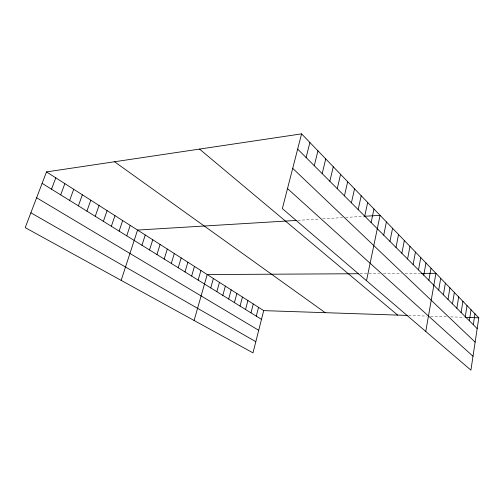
<?xml version="1.0" encoding="UTF-8"?>
<svg xmlns="http://www.w3.org/2000/svg" width="504" height="504" viewBox="0 0 504 504"><rect width="100%" height="100%" fill="white"/><g stroke="black" fill="none" stroke-linecap="round" stroke-linejoin="round"><path stroke-width="0.38" stroke-dasharray="2.52 1.89" d="M297.832 220.33L318.881 219.051M322.768 218.818L342.487 217.621M345.549 217.432L363.327 216.355M360.026 273.716L368.191 273.672M368.934 273.672L379.531 273.615M383.393 273.59L401.386 273.496M405.147 273.47L420.336 273.389M408.675 315.466L426.718 316.065M430.58 316.197L446.979 316.745M450.696 316.865L464.203 317.318"/><path stroke-width="0.76" d="M301.587 133.862L478.8 317.803L470.906 370.138L282.353 208.599L301.587 133.862L46.5 171.908L25.2 227.625L252.983 352.857L263.699 310.628L46.5 171.908M473.3 324.721L474.97 313.828M469.337 320.758L471.045 309.752M465.274 316.695L467.025 305.582M461.116 312.537L462.905 301.304M456.851 308.272L458.684 296.925M452.479 303.899L454.362 292.44M447.993 299.42L449.927 287.834M443.4 294.821L445.385 283.116M438.682 290.102L440.716 278.277M425.76 331.462L435.929 273.307L421.105 273.389M428.866 280.293L431.014 268.204M423.757 275.184L425.968 262.962M418.509 269.936L420.777 257.582M413.116 264.543L415.447 252.05M407.572 258.999L409.973 246.362M401.864 253.292L404.334 240.509M395.993 247.42L398.532 234.486M389.945 241.372L392.566 228.293M383.714 235.148L386.417 221.911M366.502 280.69L380.079 215.334L364.115 216.304M371.108 222.535L373.968 208.996M364.732 216.166L367.681 202.469M358.168 209.601L361.211 195.747M351.408 202.841L354.539 188.824M344.44 195.873L347.666 181.692M337.252 188.685L340.584 174.34M329.837 181.27L333.276 166.755M322.182 173.615L325.735 158.924M314.276 165.715L317.948 150.841M306.111 157.544L309.903 142.493M256.278 316.14L258.533 307.333M250.967 312.845L253.273 303.969M245.555 309.494L247.905 300.541M240.036 306.073L242.437 297.051M234.41 302.583L236.855 293.486M228.671 299.023L231.166 289.85M222.812 295.394L225.357 286.14M216.833 291.684L219.435 282.36M210.735 287.904L213.387 278.498M194.097 320.481L207.213 274.554L358.546 273.729M198.141 280.098L200.907 270.528M191.646 276.066L194.468 266.414M185.006 271.952L187.891 262.212M178.221 267.744L181.169 257.922M171.284 263.447L174.302 253.531M164.197 259.05L167.284 249.052M156.946 254.552L160.102 244.465M149.53 249.959L152.762 239.772M141.945 245.253L145.246 234.977M121.149 280.375L137.56 230.063L296.346 220.424M126.737 235.822L130.196 225.364M119.127 231.109L122.667 220.557M111.353 226.283L114.969 215.636M103.389 221.351L107.094 210.609M95.25 216.304L99.036 205.462M86.915 211.132L90.789 200.195M78.378 205.846L82.354 194.809M69.647 200.428L73.71 189.29M60.694 194.878L64.859 183.632M51.521 189.189L55.793 177.843M263.699 310.628L407.182 315.416M465.721 317.369L478.8 317.803M30.87 212.801L255.818 341.687M36.622 197.757L258.709 330.303M42.122 183.362L261.481 319.366M114.54 161.759L325.225 312.682M199.527 149.083L397.675 315.101M287.507 188.565L472.998 356.252M292.717 168.342L475.133 342.128M297.662 149.102L477.175 328.595"/></g></svg>
